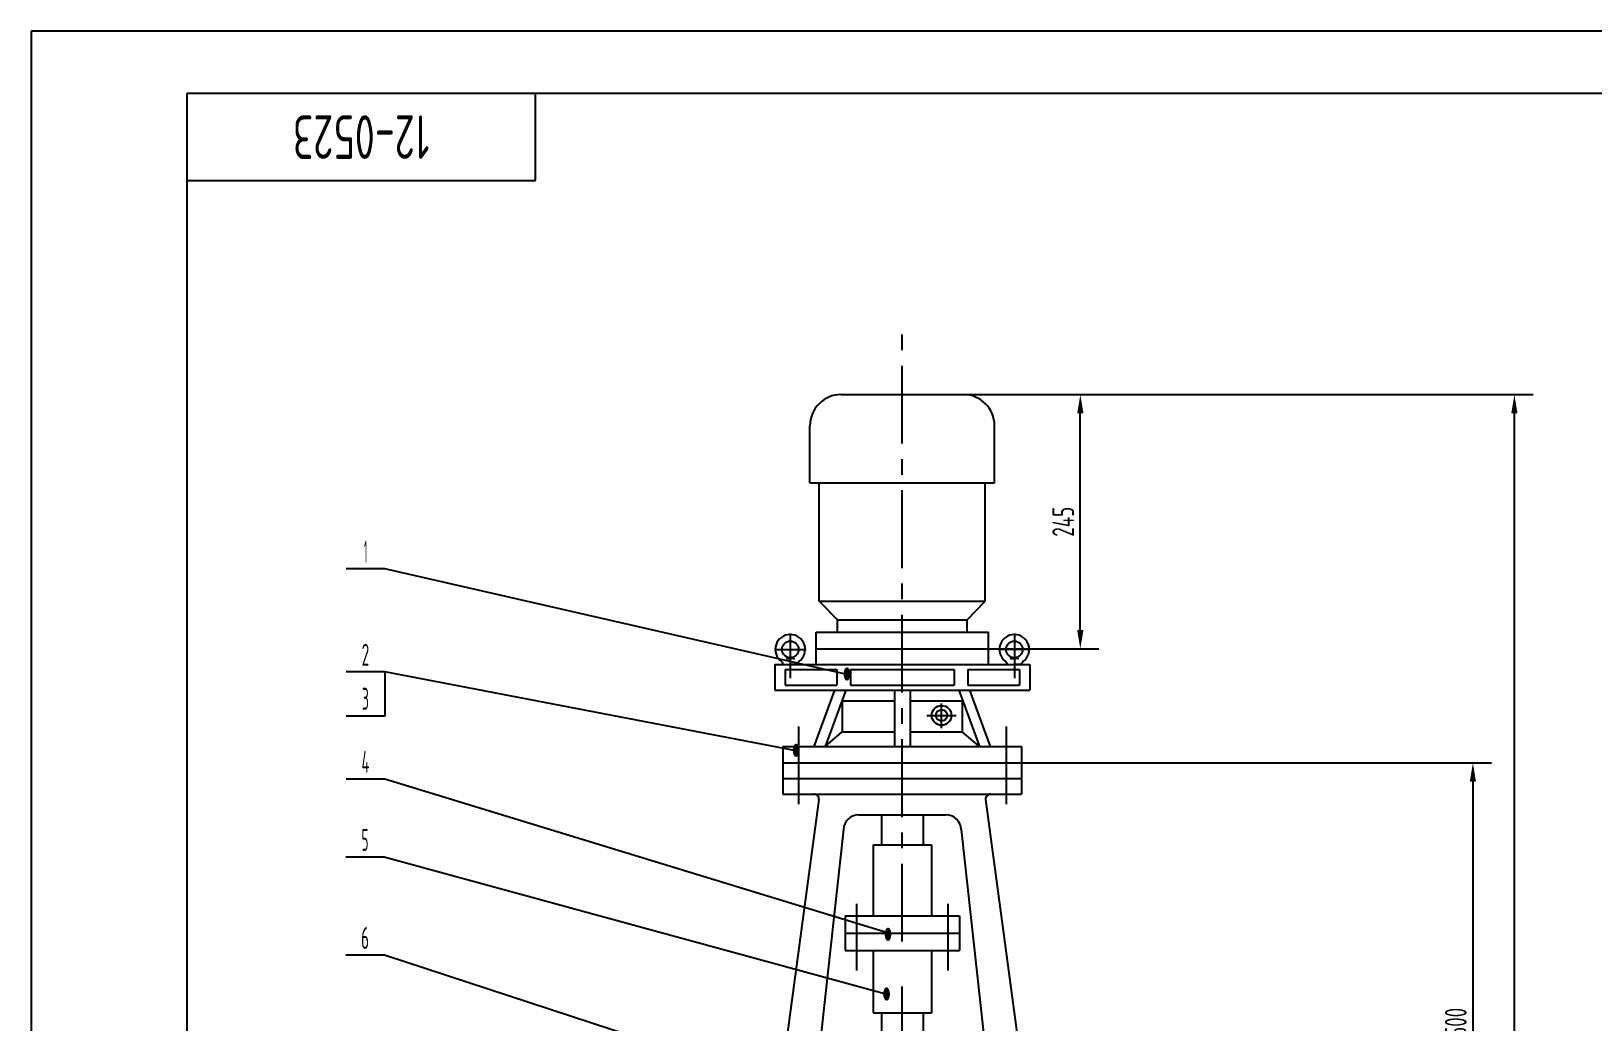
# Model space of a CAD drawing. Extents: x 0 to 3564, y 0 to 5046.
# Drawn here: x 0 to 1505, y 4091 to 5046 of the extents above; entities that cross this region are included whole.
import ezdxf
from ezdxf.enums import TextEntityAlignment as Align

# ---------------------------------------------------------------- set-up
doc = ezdxf.new("R2010")
doc.units = 0
doc.header["$LTSCALE"] = 60
doc.linetypes.add('F', pattern=[0.75, 0.5, -0.25])
doc.linetypes.add('G', pattern=[2, 1.25, -0.25, 0.25, -0.25])
doc.layers.get('0').update_dxf_attribs({"linetype": 'CONTINUOUS'})
doc.layers.get('DEFPOINTS').update_dxf_attribs({"linetype": 'CONTINUOUS'})
for name, color, linetype in [('01', 7, 'CONTINUOUS'), ('02', 1, 'CONTINUOUS'), ('04', 2, 'F'), ('05', 4, 'G'), ('08', 1, 'CONTINUOUS'), ('10', 1, 'CONTINUOUS'), ('11', 3, 'CONTINUOUS')]:
    doc.layers.add(name, color=color, linetype=linetype)
doc.styles.get("Standard").update_dxf_attribs({"font": 'isocp', "width": 0.707, "bigfont": 'intecad.shx'})
doc.dimstyles.new('INTE', dxfattribs={"dimscale": 6, "dimtxt": 3.5, "dimasz": 3, "dimexe": 3, "dimexo": 0, "dimgap": 1, "dimtad": 1, "dimdec": 3, "dimtxsty": 'STANDARD', "dimcen": 0, "dimclrd": 1, "dimclre": 1, "dimclrt": 3, "dimaunit": 1, "dimazin": 3, "dimtfac": 1, "dimtdec": 4, "dimtmove": 0, "dimatfit": 3, "dimtzin": 0})

# ---------------------------------------------------------------- blocks, each defined once
blk = doc.blocks.new('*U17', base_point=(251.96, 168.31))
at = {"layer": '01'}
for p, q in [((251.96, 168.31), (251.96, 182.31)), ((195.96, 168.31), (251.96, 168.31))]:
    blk.add_line(p, q, dxfattribs=at)
blk = doc.blocks.new('*U18')
at = {"layer": '01'}
for points in [[(584, 831), (25, 831)], [(25, 831), (25, 10)]]:
    blk.add_lwpolyline(points, dxfattribs=at)
at = {"layer": '02'}
for points in [[(594, 841), (0, 841)], [(0, 841), (0, 0)]]:
    blk.add_lwpolyline(points, dxfattribs=at)
blk = doc.blocks.new('*D32')
at = {"color": 1, "linetype": 'BYBLOCK'}
for p, q in [((954.6, 4340.8), (1407.6, 4340.8)), ((1389.6, 4322.8), (1389.6, 3858.8)), ((1389.6, 3840.8), (1371.6, 3840.8))]:
    blk.add_line(p, q, dxfattribs=at)
for points in [[(1386.6, 4322.8), (1392.6, 4322.8), (1389.6, 4340.8)], [(1386.6, 3858.8), (1392.6, 3858.8), (1389.6, 3840.8)]]:
    blk.add_solid(points, dxfattribs=at)
at = {"layer": 'DEFPOINTS', "color": 0, "linetype": 'BYBLOCK'}
for p in [(954.6, 4340.8), (1389.6, 3840.8), (1389.6, 3840.8)]:
    blk.add_point(p, dxfattribs=at)
at = {"color": 3, "linetype": 'BYBLOCK', "insert": (1373.1, 4090.8), "char_height": 21, "attachment_point": 5, "rotation": 90}
blk.add_mtext('500', dxfattribs=at)
blk = doc.blocks.new('*D44')
at = {"color": 1, "linetype": 'BYBLOCK'}
for p, q in [((898.6, 4833.3), (1029.2, 4833.3)), ((1011.2, 4606.3), (1011.2, 4815.3)), ((922.6, 4588.3), (1029.2, 4588.3))]:
    blk.add_line(p, q, dxfattribs=at)
for points in [[(1008.2, 4815.3), (1014.2, 4815.3), (1011.2, 4833.3)], [(1008.2, 4606.3), (1014.2, 4606.3), (1011.2, 4588.3)]]:
    blk.add_solid(points, dxfattribs=at)
at = {"layer": 'DEFPOINTS', "color": 0, "linetype": 'BYBLOCK'}
for p in [(898.6, 4833.3), (1011.2, 4833.3), (922.6, 4588.3)]:
    blk.add_point(p, dxfattribs=at)
at = {"color": 3, "linetype": 'BYBLOCK', "insert": (994.7, 4710.8), "char_height": 21, "attachment_point": 5, "rotation": 90}
blk.add_mtext('245', dxfattribs=at)
blk = doc.blocks.new('*D147')
at = {"color": 1, "linetype": 'BYBLOCK'}
for p, q in [((898.6, 4695.8), (1447.6, 4695.8)), ((1429.6, 2362), (1429.6, 4677.8)), ((1406.8, 2344), (1447.6, 2344))]:
    blk.add_line(p, q, dxfattribs=at)
for points in [[(1426.6, 4677.8), (1432.6, 4677.8), (1429.6, 4695.8)], [(1426.6, 2362), (1432.6, 2362), (1429.6, 2344)]]:
    blk.add_solid(points, dxfattribs=at)
at = {"layer": 'DEFPOINTS', "color": 0, "linetype": 'BYBLOCK'}
for p in [(898.6, 4695.8), (1429.6, 4695.8), (1406.8, 2344)]:
    blk.add_point(p, dxfattribs=at)
at = {"color": 3, "linetype": 'BYBLOCK', "insert": (1413.1, 3578.4), "char_height": 21, "attachment_point": 5, "rotation": 90}
blk.add_mtext('2352', dxfattribs=at)

msp = doc.modelspace()

# ---------------------------------------------------------------- linework, layer by layer
for p, q in [((728.07448, 4441.41211), (727.59448, 4441.03686)), ((731.59448, 4442.21211), (728.07448, 4441.41211)), ((728.07448, 4441.41211), (731.59448, 4441.41211)), ((731.59448, 4442.21211), (735.11448, 4441.41211)), ((735.11448, 4441.41211), (731.59448, 4441.41211)), ((735.11448, 4441.41211), (735.59448, 4441.03686))]:
    msp.add_line(p, q)
for centre in [(731.59448, 4450.21211), (947.59448, 4450.21211)]:
    msp.add_circle(centre, 8)
for centre, radius, start, end in [((731.59448, 4450.21211), 14.4, 305.38226197, 234.61773778), ((947.59448, 4450.21211), 14.4, 305.38226222, 234.61773803), ((721.47353, 4435.81211), 3.2, 0, 56.16301247), ((741.71542, 4435.81211), 3.2, 123.8369886, 180)]:
    msp.add_arc(centre, radius, start, end)
at = {"layer": '01'}
for p, q in [((780.59448, 4695.81211), (898.59448, 4695.81211)), ((750.59448, 4610.81211), (750.59448, 4665.81211)), ((928.59448, 4610.81211), (928.59448, 4665.81211)), ((750.59448, 4610.81211), (928.59448, 4610.81211)), ((759.59448, 4496.81211), (919.59448, 4496.81211)), ((759.59448, 4496.81211), (777.09448, 4478.81211)), ((902.09448, 4478.81211), (919.59448, 4496.81211)), ((777.09448, 4478.81211), (902.09448, 4478.81211)), ((777.09448, 4466.81211), (777.09448, 4478.81211)), ((902.09448, 4466.81211), (902.09448, 4478.81211)), ((756.59448, 4466.81211), (922.59448, 4466.81211)), ((756.59448, 4450.81211), (922.59448, 4450.81211)), ((716.59448, 4435.81211), (962.59448, 4435.81211)), ((724.59448, 4356.81211), (954.59448, 4356.81211)), ((724.59448, 4340.81211), (954.59448, 4340.81211)), ((724.59448, 4325.81211), (954.59448, 4325.81211)), ((724.59448, 4310.81211), (954.59448, 4310.81211)), ((797.75436, 4290.81211), (881.43459, 4290.81211))]:
    msp.add_line(p, q, dxfattribs=at)
at = {"layer": '01', "color": 7, "linetype": 'CONTINUOUS'}
for p, q in [((759.59448, 4496.81211), (759.59448, 4610.81211)), ((919.59448, 4496.81211), (919.59448, 4610.81211)), ((756.59448, 4435.81211), (756.59448, 4466.81211)), ((922.59448, 4435.81211), (922.59448, 4466.81211)), ((944.07448, 4441.41211), (943.59448, 4441.03686)), ((947.59448, 4442.21211), (944.07448, 4441.41211)), ((944.07448, 4441.41211), (947.59448, 4441.41211)), ((947.59448, 4442.21211), (951.11448, 4441.41211)), ((951.11448, 4441.41211), (947.59448, 4441.41211)), ((951.11448, 4441.41211), (951.59448, 4441.03686)), ((716.59448, 4435.81211), (716.59448, 4410.81211)), ((724.67353, 4435.81211), (731.59448, 4435.81211)), ((726.59448, 4430.81211), (776.39386, 4430.81211)), ((726.59448, 4430.81211), (726.59448, 4415.81211)), ((738.51542, 4435.81211), (731.59448, 4435.81211)), ((776.39386, 4430.81211), (776.39386, 4415.81211)), ((789.59448, 4430.81211), (889.59448, 4430.81211)), ((789.59448, 4430.81211), (789.59448, 4415.81211)), ((889.59448, 4430.81211), (889.59448, 4415.81211)), ((902.70043, 4430.81211), (952.59448, 4430.81211)), ((902.70043, 4430.81211), (902.70043, 4415.81211)), ((940.67353, 4435.81211), (947.59448, 4435.81211)), ((954.51542, 4435.81211), (947.59448, 4435.81211)), ((952.59448, 4430.81211), (952.59448, 4415.81211)), ((962.59448, 4435.81211), (962.59448, 4410.81211)), ((716.59448, 4410.81211), (962.59448, 4410.81211)), ((726.59448, 4415.81211), (776.39386, 4415.81211)), ((754.59448, 4356.81211), (774.59448, 4410.81211)), ((785.1534, 4410.81211), (765.1534, 4356.81211)), ((789.59448, 4415.81211), (889.59448, 4415.81211)), ((832.09448, 4410.81211), (832.09448, 4356.81211)), ((847.09448, 4410.81211), (847.09448, 4356.81211)), ((894.03555, 4410.81211), (914.03555, 4356.81211)), ((902.70043, 4415.81211), (952.59448, 4415.81211)), ((924.59448, 4356.81211), (904.59448, 4410.81211)), ((781.76357, 4400.81211), (832.09448, 4400.81211)), ((781.76357, 4400.81211), (781.76357, 4370.81211)), ((847.09448, 4400.81211), (897.42538, 4400.81211)), ((897.42538, 4400.81211), (897.42538, 4370.81211)), ((765.1534, 4356.81211), (781.76357, 4370.81211)), ((781.76357, 4370.81211), (832.09448, 4370.81211)), ((847.09448, 4370.81211), (897.42538, 4370.81211)), ((914.03555, 4356.81211), (897.42538, 4370.81211)), ((724.59448, 4356.81211), (724.59448, 4310.81211)), ((954.59448, 4356.81211), (954.59448, 4310.81211)), ((759.30468, 4305.5378), (699.59448, 3864.81211)), ((919.88427, 4305.5378), (979.33482, 3864.81211)), ((819.59448, 4290.81211), (819.59448, 4262.01211)), ((859.59448, 4290.81211), (859.59448, 4262.01211)), ((782.77695, 4276.63505), (739.08482, 3877.44414)), ((896.412, 4276.63505), (940.10413, 3877.44414)), ((811.59448, 4262.01211), (811.59448, 4193.61211)), ((811.59448, 4262.01211), (867.59448, 4262.01211)), ((867.59448, 4262.01211), (867.59448, 4193.61211)), ((784.59448, 4193.61211), (894.59448, 4193.61211)), ((784.59448, 4193.61211), (784.59448, 4160.01211)), ((894.59448, 4193.61211), (894.59448, 4160.01211)), ((784.59448, 4176.81211), (894.59448, 4176.81211)), ((784.59448, 4160.01211), (894.59448, 4160.01211)), ((811.59448, 4160.01211), (811.59448, 4100.01211)), ((867.59448, 4160.01211), (867.59448, 4100.01211)), ((811.59448, 4100.01211), (867.59448, 4100.01211)), ((819.59448, 4100.01211), (819.59448, 3999.21211)), ((859.59448, 4100.01211), (859.59448, 3999.21211))]:
    msp.add_line(p, q, dxfattribs=at)
at = {"layer": '01'}
for radius in [9.5, 5.5]:
    msp.add_circle((877.50508, 4386.6725), radius, dxfattribs=at)
for centre, radius, start, end in [((780.59448, 4665.81211), 30, 90, 180), ((898.59448, 4665.81211), 30, 0, 90), ((754.31221, 4305.81211), 5, 356.85504254, 90), ((924.87674, 4305.81211), 5, 90, 183.14495746), ((797.75436, 4275.81211), 15, 90, 176.85504254), ((881.43459, 4275.81211), 15, 3.14495746, 90)]:
    msp.add_arc(centre, radius, start, end, dxfattribs=at)
at = {"layer": '01', "color": 7, "linetype": 'CONTINUOUS'}
for centre, start, end in [((937.47353, 4435.81211), 0, 56.1630114), ((957.71542, 4435.81211), 123.83698753, 180)]:
    msp.add_arc(centre, 3.2, start, end, dxfattribs=at)
at = {"layer": '02'}
for p, q in [((340.88239, 4527.90463), (303.68239, 4527.90463)), ((786.26717, 4425.94145), (340.88239, 4527.90463)), ((340.73265, 4428.46219), (303.53265, 4428.46219)), ((737.26877, 4352.33419), (340.73265, 4428.46219)), ((340.73265, 4428.46219), (340.73265, 4386.03578)), ((340.73265, 4386.03578), (303.53265, 4386.03578)), ((340.73265, 4325.28532), (303.53265, 4325.28532)), ((826.23444, 4176.81211), (340.73265, 4325.28532)), ((340.30589, 4250.06949), (303.10589, 4250.06949)), ((826.03782, 4117.30153), (340.30589, 4250.06949)), ((340.3955, 4155.51836), (303.1955, 4155.51836)), ((741.34601, 4024.36984), (340.3955, 4155.51836))]:
    msp.add_line(p, q, dxfattribs=at)
at = {"layer": '05', "color": 4, "linetype": 'G'}
for p, q in [((839.59448, 4168.63971), (839.59448, 4761.46763)), ((877.50508, 4374.30532), (877.50508, 4398.1725)), ((863.40849, 4386.6725), (891.60168, 4386.6725)), ((795.59448, 4205.01356), (795.59448, 4140.69242)), ((883.59448, 4205.01356), (883.59448, 4140.69242)), ((839.59448, 3331.79554), (839.59448, 4125.21445))]:
    msp.add_line(p, q, dxfattribs=at)
at = {"layer": '05'}
for p, q in [((731.59448, 4465.67094), (731.59448, 4422.43914)), ((947.59448, 4465.67094), (947.59448, 4422.43914)), ((716.48458, 4450.21211), (746.90619, 4450.21211)), ((962.70437, 4450.21211), (932.28276, 4450.21211)), ((739.59448, 4376.01725), (739.59448, 4290.5378)), ((939.59448, 4376.01725), (939.59448, 4290.5378))]:
    msp.add_line(p, q, dxfattribs=at)

# ---------------------------------------------------------------- block references
at = {"layer": '04', "xscale": 6, "yscale": 6, "zscale": 5.999999999999999}
msp.add_blockref('*U17', (486, 4902), dxfattribs=at)
at = {"layer": '10', "xscale": 6, "yscale": 6, "zscale": 6}
msp.add_blockref('*U18', (0, 0), dxfattribs=at)

# ---------------------------------------------------------------- texts
at = {"layer": '02', "width": 0.605172}
for p, p2 in [((782.66717, 4419.94145), (789.86717, 4419.94145)), ((733.66877, 4346.33419), (740.86877, 4346.33419)), ((822.22504, 4169.09364), (829.42504, 4169.09364)), ((820.8627, 4111.48993), (828.0627, 4111.48993))]:
    msp.add_text('●', height=12, dxfattribs=at).set_placement(p, p2, align=Align.FIT)
at = {"layer": '11', "width": 0.683903}
msp.add_text('12-0523', height=42, rotation=180, dxfattribs=at).set_placement((383.94178, 4965), (252.05822, 4965), align=Align.FIT)
at = {"layer": '11'}
for s, width, p, p2 in [('1', 0.404, (320.78262, 4533.90463), (323.78217, 4533.90463)), ('2', 0.562593, (318.4923, 4434.46219), (325.773, 4434.46219)), ('3', 0.527686, (318.82249, 4392.03578), (325.44281, 4392.03578)), ('4', 0.543846, (318.38322, 4331.28532), (325.88208, 4331.28532)), ('5', 0.527686, (318.39573, 4256.06949), (325.01605, 4256.06949)), ('6', 0.600695, (317.97521, 4161.51836), (325.61579, 4161.51836))]:
    msp.add_text(s, height=21.2132, dxfattribs=dict(at, width=width)).set_placement(p, p2, align=Align.FIT)

# ---------------------------------------------------------------- dimensions: what is measured, and where the dimension line sits
at = {"layer": '08'}
dim = msp.add_linear_dim(base=(1011.22386, 4695.81211), p1=(922.59448, 4450.81211), p2=(898.59448, 4695.81211), angle=90, dimstyle='INTE', dxfattribs=at)
dim.commit()
dim.dimension.update_dxf_attribs({"geometry": '*D44', "text_midpoint": (994.72179, 4585.31211), "insert": (0, -137.51737)})
dim = msp.add_linear_dim(base=(1429.60574, 4695.81211), p1=(1406.7842, 2343.9546), p2=(898.59448, 4695.81211), angle=90, text='2352', dimstyle='INTE', dxfattribs=at)
dim.commit()
dim.dimension.update_dxf_attribs({"geometry": '*D147', "text_midpoint": (1429.60574, 3578.38807), "dimtype": 160})
dim = msp.add_linear_dim(base=(1389.55447, 3840.81211), p1=(954.59448, 4340.81211), p2=(1389.55447, 3840.81211), angle=90, dimstyle='INTE', dxfattribs=at)
dim.commit()
dim.dimension.update_dxf_attribs({"geometry": '*D32', "text_midpoint": (1373.05447, 4090.81211)})

doc.saveas('drawing.dxf')
